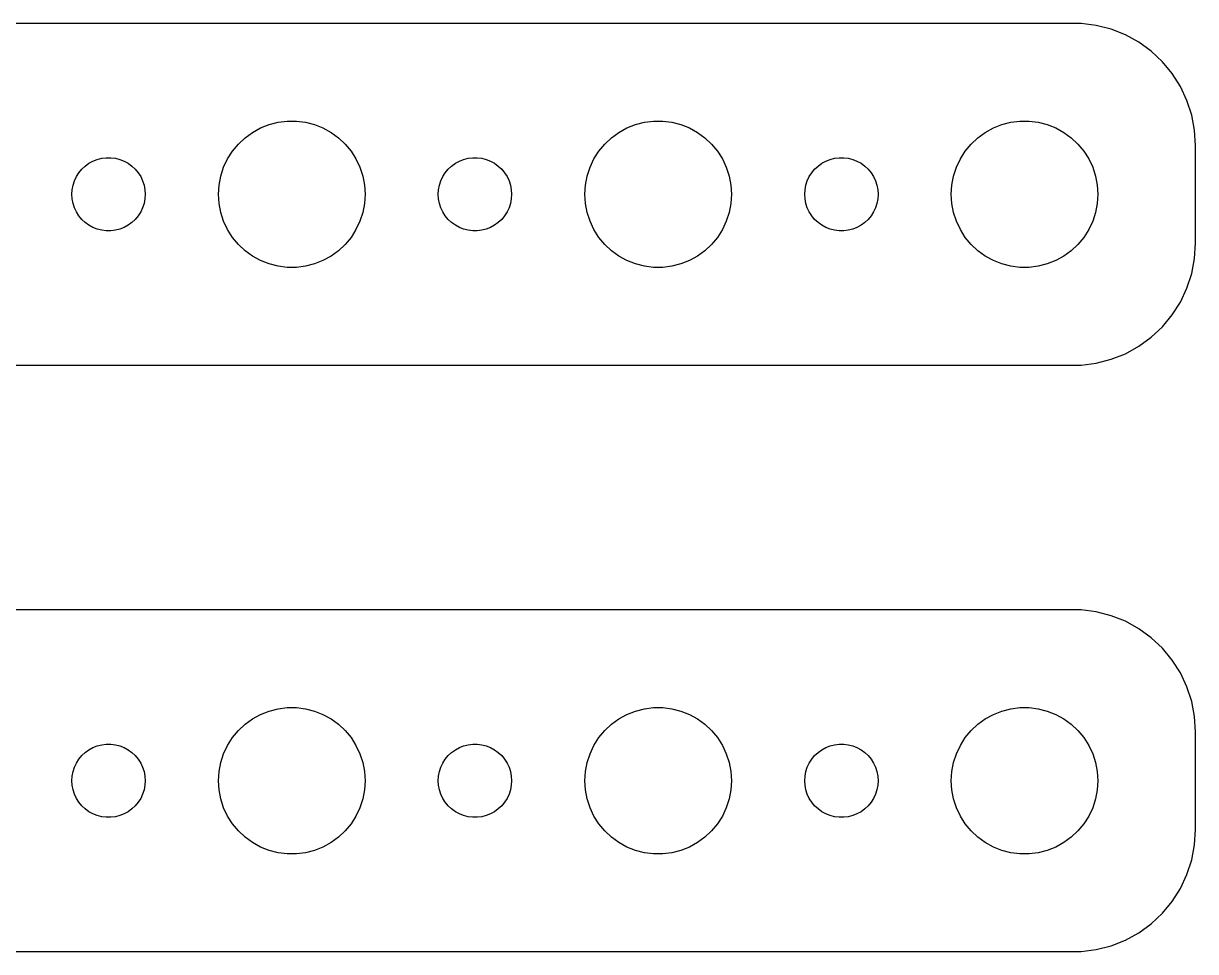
# Model space of a CAD drawing. Header units: metres. Extents: x -97 to 97, y 113 to 223.
# Drawn here: x 49.02 to 97, y 113.01 to 150.99 of the extents above; entities that cross this region are included whole.
import ezdxf

# ---------------------------------------------------------------- set-up
doc = ezdxf.new("R2010")
doc.units = ezdxf.units.M

msp = doc.modelspace()

# ---------------------------------------------------------------- linework, layer by layer
for p, q in [((92.3139, 150.99), (-92.3139, 150.99)), ((92.9369, 150.911), (92.3139, 150.99)), ((93.5451, 150.755), (92.9369, 150.911)), ((94.1289, 150.524), (93.5451, 150.755)), ((94.6791, 150.222), (94.1289, 150.524)), ((95.1871, 149.853), (94.6791, 150.222)), ((95.6448, 149.423), (95.1871, 149.853)), ((96.0451, 148.939), (95.6448, 149.423)), ((96.3815, 148.409), (96.0451, 148.939)), ((96.6489, 147.841), (96.3815, 148.409)), ((96.8429, 147.243), (96.6489, 147.841)), ((58.7227, 146.714), (59.0729, 146.853)), ((59.0729, 146.853), (59.4379, 146.947)), ((59.4379, 146.947), (59.8116, 146.994)), ((59.8116, 146.994), (60.1884, 146.994)), ((60.1884, 146.994), (60.5621, 146.947)), ((60.5621, 146.947), (60.927, 146.853)), ((60.927, 146.853), (61.2773, 146.714)), ((73.7227, 146.714), (74.073, 146.853)), ((74.073, 146.853), (74.4379, 146.947)), ((74.4379, 146.947), (74.8116, 146.994)), ((74.8116, 146.994), (75.1884, 146.994)), ((75.1884, 146.994), (75.5621, 146.947)), ((75.5621, 146.947), (75.927, 146.853)), ((75.927, 146.853), (76.2773, 146.714)), ((88.7227, 146.714), (89.073, 146.853)), ((89.073, 146.853), (89.4379, 146.947)), ((89.4379, 146.947), (89.8116, 146.994)), ((89.8116, 146.994), (90.1884, 146.994)), ((90.1884, 146.994), (90.5621, 146.947)), ((90.5621, 146.947), (90.927, 146.853)), ((90.927, 146.853), (91.2773, 146.714)), ((96.9606, 146.627), (96.8429, 147.243)), ((58.0877, 146.312), (58.3925, 146.533)), ((58.3925, 146.533), (58.7227, 146.714)), ((61.2773, 146.714), (61.6075, 146.533)), ((61.6075, 146.533), (61.9123, 146.312)), ((73.0877, 146.312), (73.3925, 146.533)), ((73.3925, 146.533), (73.7227, 146.714)), ((76.2773, 146.714), (76.6075, 146.533)), ((76.6075, 146.533), (76.9123, 146.312)), ((88.0877, 146.312), (88.3925, 146.533)), ((88.3925, 146.533), (88.7227, 146.714)), ((91.2773, 146.714), (91.6075, 146.533)), ((91.6075, 146.533), (91.9123, 146.312)), ((97, 146), (96.9606, 146.627)), ((57.5729, 145.763), (57.8131, 146.054)), ((57.8131, 146.054), (58.0877, 146.312)), ((61.9123, 146.312), (62.1869, 146.054)), ((62.1869, 146.054), (62.427, 145.763)), ((72.573, 145.763), (72.8131, 146.054)), ((72.8131, 146.054), (73.0877, 146.312)), ((76.9123, 146.312), (77.1869, 146.054)), ((77.1869, 146.054), (77.427, 145.763)), ((87.573, 145.763), (87.8131, 146.054)), ((87.8131, 146.054), (88.0877, 146.312)), ((91.9123, 146.312), (92.1869, 146.054)), ((92.1869, 146.054), (92.427, 145.763)), ((97, 142), (97, 146)), ((51.8613, 145.357), (52.0365, 145.427)), ((52.0365, 145.427), (52.2189, 145.473)), ((52.2189, 145.473), (52.4058, 145.497)), ((52.4058, 145.497), (52.5942, 145.497)), ((52.5942, 145.497), (52.7811, 145.473)), ((52.7811, 145.473), (52.9635, 145.427)), ((52.9635, 145.427), (53.1387, 145.357)), ((57.2107, 145.104), (57.3711, 145.445)), ((57.3711, 145.445), (57.5729, 145.763)), ((62.427, 145.763), (62.6289, 145.445)), ((62.6289, 145.445), (62.7893, 145.104)), ((66.8613, 145.357), (67.0365, 145.427)), ((67.0365, 145.427), (67.2189, 145.473)), ((67.2189, 145.473), (67.4058, 145.497)), ((67.4058, 145.497), (67.5942, 145.497)), ((67.5942, 145.497), (67.7811, 145.473)), ((67.7811, 145.473), (67.9635, 145.427)), ((67.9635, 145.427), (68.1387, 145.357)), ((72.2107, 145.104), (72.3711, 145.445)), ((72.3711, 145.445), (72.573, 145.763)), ((77.427, 145.763), (77.6289, 145.445)), ((77.6289, 145.445), (77.7893, 145.104)), ((81.8613, 145.357), (82.0365, 145.427)), ((82.0365, 145.427), (82.2189, 145.473)), ((82.2189, 145.473), (82.4058, 145.497)), ((82.4058, 145.497), (82.5942, 145.497)), ((82.5942, 145.497), (82.7811, 145.473)), ((82.7811, 145.473), (82.9635, 145.427)), ((82.9635, 145.427), (83.1387, 145.357)), ((87.2107, 145.104), (87.3711, 145.445)), ((87.3711, 145.445), (87.573, 145.763)), ((92.427, 145.763), (92.6289, 145.445)), ((92.6289, 145.445), (92.7893, 145.104)), ((51.2865, 144.882), (51.4065, 145.027)), ((51.4065, 145.027), (51.5439, 145.156)), ((51.5439, 145.156), (51.6963, 145.266)), ((51.6963, 145.266), (51.8613, 145.357)), ((53.1387, 145.357), (53.3037, 145.266)), ((53.3037, 145.266), (53.4561, 145.156)), ((53.4561, 145.156), (53.5934, 145.027)), ((53.5934, 145.027), (53.7135, 144.882)), ((57.0942, 144.746), (57.2107, 145.104)), ((62.7893, 145.104), (62.9057, 144.746)), ((66.2865, 144.882), (66.4065, 145.027)), ((66.4065, 145.027), (66.5439, 145.156)), ((66.5439, 145.156), (66.6963, 145.266)), ((66.6963, 145.266), (66.8613, 145.357)), ((68.1387, 145.357), (68.3037, 145.266)), ((68.3037, 145.266), (68.4561, 145.156)), ((68.4561, 145.156), (68.5934, 145.027)), ((68.5934, 145.027), (68.7135, 144.882)), ((72.0943, 144.746), (72.2107, 145.104)), ((77.7893, 145.104), (77.9057, 144.746)), ((81.2865, 144.882), (81.4065, 145.027)), ((81.4065, 145.027), (81.5439, 145.156)), ((81.5439, 145.156), (81.6963, 145.266)), ((81.6963, 145.266), (81.8613, 145.357)), ((83.1387, 145.357), (83.3037, 145.266)), ((83.3037, 145.266), (83.4561, 145.156)), ((83.4561, 145.156), (83.5934, 145.027)), ((83.5934, 145.027), (83.7135, 144.882)), ((87.0943, 144.746), (87.2107, 145.104)), ((92.7893, 145.104), (92.9057, 144.746)), ((51.0471, 144.373), (51.1053, 144.552)), ((51.1053, 144.552), (51.1855, 144.723)), ((51.1855, 144.723), (51.2865, 144.882)), ((53.7135, 144.882), (53.8145, 144.723)), ((53.8145, 144.723), (53.8947, 144.552)), ((53.8947, 144.552), (53.9529, 144.373)), ((57.0237, 144.376), (57.0942, 144.746)), ((62.9057, 144.746), (62.9763, 144.376)), ((66.0471, 144.373), (66.1053, 144.552)), ((66.1053, 144.552), (66.1855, 144.723)), ((66.1855, 144.723), (66.2865, 144.882)), ((68.7135, 144.882), (68.8145, 144.723)), ((68.8145, 144.723), (68.8947, 144.552)), ((68.8947, 144.552), (68.9529, 144.373)), ((72.0237, 144.376), (72.0943, 144.746)), ((77.9057, 144.746), (77.9763, 144.376)), ((81.0471, 144.373), (81.1053, 144.552)), ((81.1053, 144.552), (81.1855, 144.723)), ((81.1855, 144.723), (81.2865, 144.882)), ((83.7135, 144.882), (83.8145, 144.723)), ((83.8145, 144.723), (83.8947, 144.552)), ((83.8947, 144.552), (83.9529, 144.373)), ((87.0237, 144.376), (87.0943, 144.746)), ((92.9057, 144.746), (92.9763, 144.376)), ((51, 144), (51.0118, 144.188)), ((51.0118, 143.812), (51, 144)), ((51.0118, 144.188), (51.0471, 144.373)), ((53.9529, 144.373), (53.9882, 144.188)), ((53.9882, 144.188), (54, 144)), ((54, 144), (53.9882, 143.812)), ((57, 144), (57.0237, 144.376)), ((57.0237, 143.624), (57, 144)), ((62.9763, 144.376), (63, 144)), ((63, 144), (62.9763, 143.624)), ((66, 144), (66.0118, 144.188)), ((66.0118, 143.812), (66, 144)), ((66.0118, 144.188), (66.0471, 144.373)), ((68.9529, 144.373), (68.9882, 144.188)), ((68.9882, 144.188), (69, 144)), ((69, 144), (68.9882, 143.812)), ((72, 144), (72.0237, 144.376)), ((72.0237, 143.624), (72, 144)), ((77.9763, 144.376), (78, 144)), ((78, 144), (77.9763, 143.624)), ((81, 144), (81.0118, 144.188)), ((81.0118, 143.812), (81, 144)), ((81.0118, 144.188), (81.0471, 144.373)), ((83.9529, 144.373), (83.9882, 144.188)), ((83.9882, 144.188), (84, 144)), ((84, 144), (83.9882, 143.812)), ((87, 144), (87.0237, 144.376)), ((87.0237, 143.624), (87, 144)), ((92.9763, 144.376), (93, 144)), ((93, 144), (92.9763, 143.624)), ((51.0471, 143.627), (51.0118, 143.812)), ((51.1053, 143.448), (51.0471, 143.627)), ((53.9529, 143.627), (53.8947, 143.448)), ((53.9882, 143.812), (53.9529, 143.627)), ((57.0942, 143.254), (57.0237, 143.624)), ((62.9763, 143.624), (62.9057, 143.254)), ((66.0471, 143.627), (66.0118, 143.812)), ((66.1053, 143.448), (66.0471, 143.627)), ((68.9529, 143.627), (68.8947, 143.448)), ((68.9882, 143.812), (68.9529, 143.627)), ((72.0943, 143.254), (72.0237, 143.624)), ((77.9763, 143.624), (77.9057, 143.254)), ((81.0471, 143.627), (81.0118, 143.812)), ((81.1053, 143.448), (81.0471, 143.627)), ((83.9529, 143.627), (83.8947, 143.448)), ((83.9882, 143.812), (83.9529, 143.627)), ((87.0943, 143.254), (87.0237, 143.624)), ((92.9763, 143.624), (92.9057, 143.254)), ((51.1855, 143.277), (51.1053, 143.448)), ((51.2865, 143.118), (51.1855, 143.277)), ((51.4065, 142.973), (51.2865, 143.118)), ((53.7135, 143.118), (53.5934, 142.973)), ((53.8145, 143.277), (53.7135, 143.118)), ((53.8947, 143.448), (53.8145, 143.277)), ((57.2107, 142.896), (57.0942, 143.254)), ((62.9057, 143.254), (62.7893, 142.896)), ((66.1855, 143.277), (66.1053, 143.448)), ((66.2865, 143.118), (66.1855, 143.277)), ((66.4065, 142.973), (66.2865, 143.118)), ((68.7135, 143.118), (68.5934, 142.973)), ((68.8145, 143.277), (68.7135, 143.118)), ((68.8947, 143.448), (68.8145, 143.277)), ((72.2107, 142.896), (72.0943, 143.254)), ((77.9057, 143.254), (77.7893, 142.896)), ((81.1855, 143.277), (81.1053, 143.448)), ((81.2865, 143.118), (81.1855, 143.277)), ((81.4065, 142.973), (81.2865, 143.118)), ((83.7135, 143.118), (83.5934, 142.973)), ((83.8145, 143.277), (83.7135, 143.118)), ((83.8947, 143.448), (83.8145, 143.277)), ((87.2107, 142.896), (87.0943, 143.254)), ((92.9057, 143.254), (92.7893, 142.896)), ((51.5439, 142.844), (51.4065, 142.973)), ((51.6963, 142.734), (51.5439, 142.844)), ((51.8613, 142.643), (51.6963, 142.734)), ((52.0365, 142.573), (51.8613, 142.643)), ((52.2189, 142.527), (52.0365, 142.573)), ((52.4058, 142.503), (52.2189, 142.527)), ((52.7811, 142.527), (52.5942, 142.503)), ((52.9635, 142.573), (52.7811, 142.527)), ((53.1387, 142.643), (52.9635, 142.573)), ((53.3037, 142.734), (53.1387, 142.643)), ((53.4561, 142.844), (53.3037, 142.734)), ((53.5934, 142.973), (53.4561, 142.844)), ((57.3711, 142.555), (57.2107, 142.896)), ((57.5729, 142.237), (57.3711, 142.555)), ((62.6289, 142.555), (62.427, 142.237)), ((62.7893, 142.896), (62.6289, 142.555)), ((66.5439, 142.844), (66.4065, 142.973)), ((66.6963, 142.734), (66.5439, 142.844)), ((66.8613, 142.643), (66.6963, 142.734)), ((67.0365, 142.573), (66.8613, 142.643)), ((67.2189, 142.527), (67.0365, 142.573)), ((67.4058, 142.503), (67.2189, 142.527)), ((67.7811, 142.527), (67.5942, 142.503)), ((67.9635, 142.573), (67.7811, 142.527)), ((68.1387, 142.643), (67.9635, 142.573)), ((68.3037, 142.734), (68.1387, 142.643)), ((68.4561, 142.844), (68.3037, 142.734)), ((68.5934, 142.973), (68.4561, 142.844)), ((72.3711, 142.555), (72.2107, 142.896)), ((72.573, 142.237), (72.3711, 142.555)), ((77.6289, 142.555), (77.427, 142.237)), ((77.7893, 142.896), (77.6289, 142.555)), ((81.5439, 142.844), (81.4065, 142.973)), ((81.6963, 142.734), (81.5439, 142.844)), ((81.8613, 142.643), (81.6963, 142.734)), ((82.0365, 142.573), (81.8613, 142.643)), ((82.2189, 142.527), (82.0365, 142.573)), ((82.4058, 142.503), (82.2189, 142.527)), ((82.7811, 142.527), (82.5942, 142.503)), ((82.9635, 142.573), (82.7811, 142.527)), ((83.1387, 142.643), (82.9635, 142.573)), ((83.3037, 142.734), (83.1387, 142.643)), ((83.4561, 142.844), (83.3037, 142.734)), ((83.5934, 142.973), (83.4561, 142.844)), ((87.3711, 142.555), (87.2107, 142.896)), ((87.573, 142.237), (87.3711, 142.555)), ((92.6289, 142.555), (92.427, 142.237)), ((92.7893, 142.896), (92.6289, 142.555)), ((52.5942, 142.503), (52.4058, 142.503)), ((57.8131, 141.946), (57.5729, 142.237)), ((62.427, 142.237), (62.1869, 141.946)), ((67.5942, 142.503), (67.4058, 142.503)), ((72.8131, 141.946), (72.573, 142.237)), ((77.427, 142.237), (77.1869, 141.946)), ((82.5942, 142.503), (82.4058, 142.503)), ((87.8131, 141.946), (87.573, 142.237)), ((92.427, 142.237), (92.1869, 141.946)), ((58.0877, 141.688), (57.8131, 141.946)), ((58.3925, 141.467), (58.0877, 141.688)), ((61.9123, 141.688), (61.6075, 141.467)), ((62.1869, 141.946), (61.9123, 141.688)), ((73.0877, 141.688), (72.8131, 141.946)), ((73.3925, 141.467), (73.0877, 141.688)), ((76.9123, 141.688), (76.6075, 141.467)), ((77.1869, 141.946), (76.9123, 141.688)), ((88.0877, 141.688), (87.8131, 141.946)), ((88.3925, 141.467), (88.0877, 141.688)), ((91.9123, 141.688), (91.6075, 141.467)), ((92.1869, 141.946), (91.9123, 141.688)), ((96.9606, 141.373), (97, 142)), ((58.7227, 141.286), (58.3925, 141.467)), ((59.0729, 141.147), (58.7227, 141.286)), ((59.4379, 141.053), (59.0729, 141.147)), ((60.927, 141.147), (60.5621, 141.053)), ((61.2773, 141.286), (60.927, 141.147)), ((61.6075, 141.467), (61.2773, 141.286)), ((73.7227, 141.286), (73.3925, 141.467)), ((74.073, 141.147), (73.7227, 141.286)), ((74.4379, 141.053), (74.073, 141.147)), ((75.927, 141.147), (75.5621, 141.053)), ((76.2773, 141.286), (75.927, 141.147)), ((76.6075, 141.467), (76.2773, 141.286)), ((88.7227, 141.286), (88.3925, 141.467)), ((89.073, 141.147), (88.7227, 141.286)), ((89.4379, 141.053), (89.073, 141.147)), ((90.927, 141.147), (90.5621, 141.053)), ((91.2773, 141.286), (90.927, 141.147)), ((91.6075, 141.467), (91.2773, 141.286)), ((96.8429, 140.757), (96.9606, 141.373)), ((59.8116, 141.006), (59.4379, 141.053)), ((60.1884, 141.006), (59.8116, 141.006)), ((60.5621, 141.053), (60.1884, 141.006)), ((74.8116, 141.006), (74.4379, 141.053)), ((75.1884, 141.006), (74.8116, 141.006)), ((75.5621, 141.053), (75.1884, 141.006)), ((89.8116, 141.006), (89.4379, 141.053)), ((90.1884, 141.006), (89.8116, 141.006)), ((90.5621, 141.053), (90.1884, 141.006)), ((96.6489, 140.159), (96.8429, 140.757)), ((96.3815, 139.591), (96.6489, 140.159)), ((96.0451, 139.061), (96.3815, 139.591)), ((95.6448, 138.577), (96.0451, 139.061)), ((95.1871, 138.147), (95.6448, 138.577)), ((94.1289, 137.476), (94.6791, 137.778)), ((94.6791, 137.778), (95.1871, 138.147)), ((92.9369, 137.089), (93.5451, 137.245)), ((93.5451, 137.245), (94.1289, 137.476)), ((-92.3139, 137.01), (92.3139, 137.01)), ((92.3139, 137.01), (92.9369, 137.089)), ((92.3139, 126.99), (-92.3139, 126.99)), ((92.9369, 126.911), (92.3139, 126.99)), ((93.5451, 126.755), (92.9369, 126.911)), ((94.1289, 126.524), (93.5451, 126.755)), ((94.6791, 126.222), (94.1289, 126.524)), ((95.1871, 125.853), (94.6791, 126.222)), ((95.6448, 125.423), (95.1871, 125.853)), ((96.0451, 124.939), (95.6448, 125.423)), ((96.3815, 124.409), (96.0451, 124.939)), ((96.6489, 123.841), (96.3815, 124.409)), ((96.8429, 123.243), (96.6489, 123.841)), ((58.7227, 122.714), (59.0729, 122.853)), ((59.0729, 122.853), (59.4379, 122.947)), ((59.4379, 122.947), (59.8116, 122.994)), ((59.8116, 122.994), (60.1884, 122.994)), ((60.1884, 122.994), (60.5621, 122.947)), ((60.5621, 122.947), (60.927, 122.853)), ((60.927, 122.853), (61.2773, 122.714)), ((73.7227, 122.714), (74.073, 122.853)), ((74.073, 122.853), (74.4379, 122.947)), ((74.4379, 122.947), (74.8116, 122.994)), ((74.8116, 122.994), (75.1884, 122.994)), ((75.1884, 122.994), (75.5621, 122.947)), ((75.5621, 122.947), (75.927, 122.853)), ((75.927, 122.853), (76.2773, 122.714)), ((88.7227, 122.714), (89.073, 122.853)), ((89.073, 122.853), (89.4379, 122.947)), ((89.4379, 122.947), (89.8116, 122.994)), ((89.8116, 122.994), (90.1884, 122.994)), ((90.1884, 122.994), (90.5621, 122.947)), ((90.5621, 122.947), (90.927, 122.853)), ((90.927, 122.853), (91.2773, 122.714)), ((96.9606, 122.627), (96.8429, 123.243)), ((58.0877, 122.312), (58.3925, 122.533)), ((58.3925, 122.533), (58.7227, 122.714)), ((61.2773, 122.714), (61.6075, 122.533)), ((61.6075, 122.533), (61.9123, 122.312)), ((73.0877, 122.312), (73.3925, 122.533)), ((73.3925, 122.533), (73.7227, 122.714)), ((76.2773, 122.714), (76.6075, 122.533)), ((76.6075, 122.533), (76.9123, 122.312)), ((88.0877, 122.312), (88.3925, 122.533)), ((88.3925, 122.533), (88.7227, 122.714)), ((91.2773, 122.714), (91.6075, 122.533)), ((91.6075, 122.533), (91.9123, 122.312)), ((97, 122), (96.9606, 122.627)), ((57.5729, 121.763), (57.8131, 122.054)), ((57.8131, 122.054), (58.0877, 122.312)), ((61.9123, 122.312), (62.1869, 122.054)), ((62.1869, 122.054), (62.427, 121.763)), ((72.573, 121.763), (72.8131, 122.054)), ((72.8131, 122.054), (73.0877, 122.312)), ((76.9123, 122.312), (77.1869, 122.054)), ((77.1869, 122.054), (77.427, 121.763)), ((87.573, 121.763), (87.8131, 122.054)), ((87.8131, 122.054), (88.0877, 122.312)), ((91.9123, 122.312), (92.1869, 122.054)), ((92.1869, 122.054), (92.427, 121.763)), ((97, 118), (97, 122)), ((51.8613, 121.357), (52.0365, 121.427)), ((52.0365, 121.427), (52.2189, 121.473)), ((52.2189, 121.473), (52.4058, 121.497)), ((52.4058, 121.497), (52.5942, 121.497)), ((52.5942, 121.497), (52.7811, 121.473)), ((52.7811, 121.473), (52.9635, 121.427)), ((52.9635, 121.427), (53.1387, 121.357)), ((57.2107, 121.104), (57.3711, 121.445)), ((57.3711, 121.445), (57.5729, 121.763)), ((62.427, 121.763), (62.6289, 121.445)), ((62.6289, 121.445), (62.7893, 121.104)), ((66.8613, 121.357), (67.0365, 121.427)), ((67.0365, 121.427), (67.2189, 121.473)), ((67.2189, 121.473), (67.4058, 121.497)), ((67.4058, 121.497), (67.5942, 121.497)), ((67.5942, 121.497), (67.7811, 121.473)), ((67.7811, 121.473), (67.9635, 121.427)), ((67.9635, 121.427), (68.1387, 121.357)), ((72.2107, 121.104), (72.3711, 121.445)), ((72.3711, 121.445), (72.573, 121.763)), ((77.427, 121.763), (77.6289, 121.445)), ((77.6289, 121.445), (77.7893, 121.104)), ((81.8613, 121.357), (82.0365, 121.427)), ((82.0365, 121.427), (82.2189, 121.473)), ((82.2189, 121.473), (82.4058, 121.497)), ((82.4058, 121.497), (82.5942, 121.497)), ((82.5942, 121.497), (82.7811, 121.473)), ((82.7811, 121.473), (82.9635, 121.427)), ((82.9635, 121.427), (83.1387, 121.357)), ((87.2107, 121.104), (87.3711, 121.445)), ((87.3711, 121.445), (87.573, 121.763)), ((92.427, 121.763), (92.6289, 121.445)), ((92.6289, 121.445), (92.7893, 121.104)), ((51.2865, 120.882), (51.4065, 121.027)), ((51.4065, 121.027), (51.5439, 121.156)), ((51.5439, 121.156), (51.6963, 121.266)), ((51.6963, 121.266), (51.8613, 121.357)), ((53.1387, 121.357), (53.3037, 121.266)), ((53.3037, 121.266), (53.4561, 121.156)), ((53.4561, 121.156), (53.5934, 121.027)), ((53.5934, 121.027), (53.7135, 120.882)), ((57.0942, 120.746), (57.2107, 121.104)), ((62.7893, 121.104), (62.9057, 120.746)), ((66.2865, 120.882), (66.4065, 121.027)), ((66.4065, 121.027), (66.5439, 121.156)), ((66.5439, 121.156), (66.6963, 121.266)), ((66.6963, 121.266), (66.8613, 121.357)), ((68.1387, 121.357), (68.3037, 121.266)), ((68.3037, 121.266), (68.4561, 121.156)), ((68.4561, 121.156), (68.5934, 121.027)), ((68.5934, 121.027), (68.7135, 120.882)), ((72.0943, 120.746), (72.2107, 121.104)), ((77.7893, 121.104), (77.9057, 120.746)), ((81.2865, 120.882), (81.4065, 121.027)), ((81.4065, 121.027), (81.5439, 121.156)), ((81.5439, 121.156), (81.6963, 121.266)), ((81.6963, 121.266), (81.8613, 121.357)), ((83.1387, 121.357), (83.3037, 121.266)), ((83.3037, 121.266), (83.4561, 121.156)), ((83.4561, 121.156), (83.5934, 121.027)), ((83.5934, 121.027), (83.7135, 120.882)), ((87.0943, 120.746), (87.2107, 121.104)), ((92.7893, 121.104), (92.9057, 120.746)), ((51.0471, 120.373), (51.1053, 120.552)), ((51.1053, 120.552), (51.1855, 120.723)), ((51.1855, 120.723), (51.2865, 120.882)), ((53.7135, 120.882), (53.8145, 120.723)), ((53.8145, 120.723), (53.8947, 120.552)), ((53.8947, 120.552), (53.9529, 120.373)), ((57.0237, 120.376), (57.0942, 120.746)), ((62.9057, 120.746), (62.9763, 120.376)), ((66.0471, 120.373), (66.1053, 120.552)), ((66.1053, 120.552), (66.1855, 120.723)), ((66.1855, 120.723), (66.2865, 120.882)), ((68.7135, 120.882), (68.8145, 120.723)), ((68.8145, 120.723), (68.8947, 120.552)), ((68.8947, 120.552), (68.9529, 120.373)), ((72.0237, 120.376), (72.0943, 120.746)), ((77.9057, 120.746), (77.9763, 120.376)), ((81.0471, 120.373), (81.1053, 120.552)), ((81.1053, 120.552), (81.1855, 120.723)), ((81.1855, 120.723), (81.2865, 120.882)), ((83.7135, 120.882), (83.8145, 120.723)), ((83.8145, 120.723), (83.8947, 120.552)), ((83.8947, 120.552), (83.9529, 120.373)), ((87.0237, 120.376), (87.0943, 120.746)), ((92.9057, 120.746), (92.9763, 120.376)), ((51, 120), (51.0118, 120.188)), ((51.0118, 119.812), (51, 120)), ((51.0118, 120.188), (51.0471, 120.373)), ((53.9529, 120.373), (53.9882, 120.188)), ((53.9882, 120.188), (54, 120)), ((54, 120), (53.9882, 119.812)), ((57, 120), (57.0237, 120.376)), ((57.0237, 119.624), (57, 120)), ((62.9763, 120.376), (63, 120)), ((63, 120), (62.9763, 119.624)), ((66, 120), (66.0118, 120.188)), ((66.0118, 119.812), (66, 120)), ((66.0118, 120.188), (66.0471, 120.373)), ((68.9529, 120.373), (68.9882, 120.188)), ((68.9882, 120.188), (69, 120)), ((69, 120), (68.9882, 119.812)), ((72, 120), (72.0237, 120.376)), ((72.0237, 119.624), (72, 120)), ((77.9763, 120.376), (78, 120)), ((78, 120), (77.9763, 119.624)), ((81, 120), (81.0118, 120.188)), ((81.0118, 119.812), (81, 120)), ((81.0118, 120.188), (81.0471, 120.373)), ((83.9529, 120.373), (83.9882, 120.188)), ((83.9882, 120.188), (84, 120)), ((84, 120), (83.9882, 119.812)), ((87, 120), (87.0237, 120.376)), ((87.0237, 119.624), (87, 120)), ((92.9763, 120.376), (93, 120)), ((93, 120), (92.9763, 119.624)), ((51.0471, 119.627), (51.0118, 119.812)), ((51.1053, 119.448), (51.0471, 119.627)), ((53.9529, 119.627), (53.8947, 119.448)), ((53.9882, 119.812), (53.9529, 119.627)), ((57.0942, 119.254), (57.0237, 119.624)), ((62.9763, 119.624), (62.9057, 119.254)), ((66.0471, 119.627), (66.0118, 119.812)), ((66.1053, 119.448), (66.0471, 119.627)), ((68.9529, 119.627), (68.8947, 119.448)), ((68.9882, 119.812), (68.9529, 119.627)), ((72.0943, 119.254), (72.0237, 119.624)), ((77.9763, 119.624), (77.9057, 119.254)), ((81.0471, 119.627), (81.0118, 119.812)), ((81.1053, 119.448), (81.0471, 119.627)), ((83.9529, 119.627), (83.8947, 119.448)), ((83.9882, 119.812), (83.9529, 119.627)), ((87.0943, 119.254), (87.0237, 119.624)), ((92.9763, 119.624), (92.9057, 119.254)), ((51.1855, 119.277), (51.1053, 119.448)), ((51.2865, 119.118), (51.1855, 119.277)), ((51.4065, 118.973), (51.2865, 119.118)), ((53.7135, 119.118), (53.5934, 118.973)), ((53.8145, 119.277), (53.7135, 119.118)), ((53.8947, 119.448), (53.8145, 119.277)), ((57.2107, 118.896), (57.0942, 119.254)), ((62.9057, 119.254), (62.7893, 118.896)), ((66.1855, 119.277), (66.1053, 119.448)), ((66.2865, 119.118), (66.1855, 119.277)), ((66.4065, 118.973), (66.2865, 119.118)), ((68.7135, 119.118), (68.5934, 118.973)), ((68.8145, 119.277), (68.7135, 119.118)), ((68.8947, 119.448), (68.8145, 119.277)), ((72.2107, 118.896), (72.0943, 119.254)), ((77.9057, 119.254), (77.7893, 118.896)), ((81.1855, 119.277), (81.1053, 119.448)), ((81.2865, 119.118), (81.1855, 119.277)), ((81.4065, 118.973), (81.2865, 119.118)), ((83.7135, 119.118), (83.5934, 118.973)), ((83.8145, 119.277), (83.7135, 119.118)), ((83.8947, 119.448), (83.8145, 119.277)), ((87.2107, 118.896), (87.0943, 119.254)), ((92.9057, 119.254), (92.7893, 118.896)), ((51.5439, 118.844), (51.4065, 118.973)), ((51.6963, 118.734), (51.5439, 118.844)), ((51.8613, 118.643), (51.6963, 118.734)), ((52.0365, 118.573), (51.8613, 118.643)), ((52.2189, 118.527), (52.0365, 118.573)), ((52.4058, 118.503), (52.2189, 118.527)), ((52.7811, 118.527), (52.5942, 118.503)), ((52.9635, 118.573), (52.7811, 118.527)), ((53.1387, 118.643), (52.9635, 118.573)), ((53.3037, 118.734), (53.1387, 118.643)), ((53.4561, 118.844), (53.3037, 118.734)), ((53.5934, 118.973), (53.4561, 118.844)), ((57.3711, 118.555), (57.2107, 118.896)), ((57.5729, 118.237), (57.3711, 118.555)), ((62.6289, 118.555), (62.427, 118.237)), ((62.7893, 118.896), (62.6289, 118.555)), ((66.5439, 118.844), (66.4065, 118.973)), ((66.6963, 118.734), (66.5439, 118.844)), ((66.8613, 118.643), (66.6963, 118.734)), ((67.0365, 118.573), (66.8613, 118.643)), ((67.2189, 118.527), (67.0365, 118.573)), ((67.4058, 118.503), (67.2189, 118.527)), ((67.7811, 118.527), (67.5942, 118.503)), ((67.9635, 118.573), (67.7811, 118.527)), ((68.1387, 118.643), (67.9635, 118.573)), ((68.3037, 118.734), (68.1387, 118.643)), ((68.4561, 118.844), (68.3037, 118.734)), ((68.5934, 118.973), (68.4561, 118.844)), ((72.3711, 118.555), (72.2107, 118.896)), ((72.573, 118.237), (72.3711, 118.555)), ((77.6289, 118.555), (77.427, 118.237)), ((77.7893, 118.896), (77.6289, 118.555)), ((81.5439, 118.844), (81.4065, 118.973)), ((81.6963, 118.734), (81.5439, 118.844)), ((81.8613, 118.643), (81.6963, 118.734)), ((82.0365, 118.573), (81.8613, 118.643)), ((82.2189, 118.527), (82.0365, 118.573)), ((82.4058, 118.503), (82.2189, 118.527)), ((82.7811, 118.527), (82.5942, 118.503)), ((82.9635, 118.573), (82.7811, 118.527)), ((83.1387, 118.643), (82.9635, 118.573)), ((83.3037, 118.734), (83.1387, 118.643)), ((83.4561, 118.844), (83.3037, 118.734)), ((83.5934, 118.973), (83.4561, 118.844)), ((87.3711, 118.555), (87.2107, 118.896)), ((87.573, 118.237), (87.3711, 118.555)), ((92.6289, 118.555), (92.427, 118.237)), ((92.7893, 118.896), (92.6289, 118.555)), ((52.5942, 118.503), (52.4058, 118.503)), ((57.8131, 117.946), (57.5729, 118.237)), ((62.427, 118.237), (62.1869, 117.946)), ((67.5942, 118.503), (67.4058, 118.503)), ((72.8131, 117.946), (72.573, 118.237)), ((77.427, 118.237), (77.1869, 117.946)), ((82.5942, 118.503), (82.4058, 118.503)), ((87.8131, 117.946), (87.573, 118.237)), ((92.427, 118.237), (92.1869, 117.946)), ((58.0877, 117.688), (57.8131, 117.946)), ((58.3925, 117.467), (58.0877, 117.688)), ((61.9123, 117.688), (61.6075, 117.467)), ((62.1869, 117.946), (61.9123, 117.688)), ((73.0877, 117.688), (72.8131, 117.946)), ((73.3925, 117.467), (73.0877, 117.688)), ((76.9123, 117.688), (76.6075, 117.467)), ((77.1869, 117.946), (76.9123, 117.688)), ((88.0877, 117.688), (87.8131, 117.946)), ((88.3925, 117.467), (88.0877, 117.688)), ((91.9123, 117.688), (91.6075, 117.467)), ((92.1869, 117.946), (91.9123, 117.688)), ((96.9606, 117.373), (97, 118)), ((58.7227, 117.286), (58.3925, 117.467)), ((59.0729, 117.147), (58.7227, 117.286)), ((59.4379, 117.053), (59.0729, 117.147)), ((60.927, 117.147), (60.5621, 117.053)), ((61.2773, 117.286), (60.927, 117.147)), ((61.6075, 117.467), (61.2773, 117.286)), ((73.7227, 117.286), (73.3925, 117.467)), ((74.073, 117.147), (73.7227, 117.286)), ((74.4379, 117.053), (74.073, 117.147)), ((75.927, 117.147), (75.5621, 117.053)), ((76.2773, 117.286), (75.927, 117.147)), ((76.6075, 117.467), (76.2773, 117.286)), ((88.7227, 117.286), (88.3925, 117.467)), ((89.073, 117.147), (88.7227, 117.286)), ((89.4379, 117.053), (89.073, 117.147)), ((90.927, 117.147), (90.5621, 117.053)), ((91.2773, 117.286), (90.927, 117.147)), ((91.6075, 117.467), (91.2773, 117.286)), ((96.8429, 116.757), (96.9606, 117.373)), ((59.8116, 117.006), (59.4379, 117.053)), ((60.1884, 117.006), (59.8116, 117.006)), ((60.5621, 117.053), (60.1884, 117.006)), ((74.8116, 117.006), (74.4379, 117.053)), ((75.1884, 117.006), (74.8116, 117.006)), ((75.5621, 117.053), (75.1884, 117.006)), ((89.8116, 117.006), (89.4379, 117.053)), ((90.1884, 117.006), (89.8116, 117.006)), ((90.5621, 117.053), (90.1884, 117.006)), ((96.6489, 116.159), (96.8429, 116.757)), ((96.3815, 115.591), (96.6489, 116.159)), ((96.0451, 115.061), (96.3815, 115.591)), ((95.6448, 114.577), (96.0451, 115.061)), ((95.1871, 114.147), (95.6448, 114.577)), ((94.1289, 113.476), (94.6791, 113.778)), ((94.6791, 113.778), (95.1871, 114.147)), ((92.9369, 113.089), (93.5451, 113.245)), ((93.5451, 113.245), (94.1289, 113.476)), ((-92.3139, 113.01), (92.3139, 113.01)), ((92.3139, 113.01), (92.9369, 113.089))]:
    msp.add_line(p, q)

doc.saveas('drawing.dxf')
